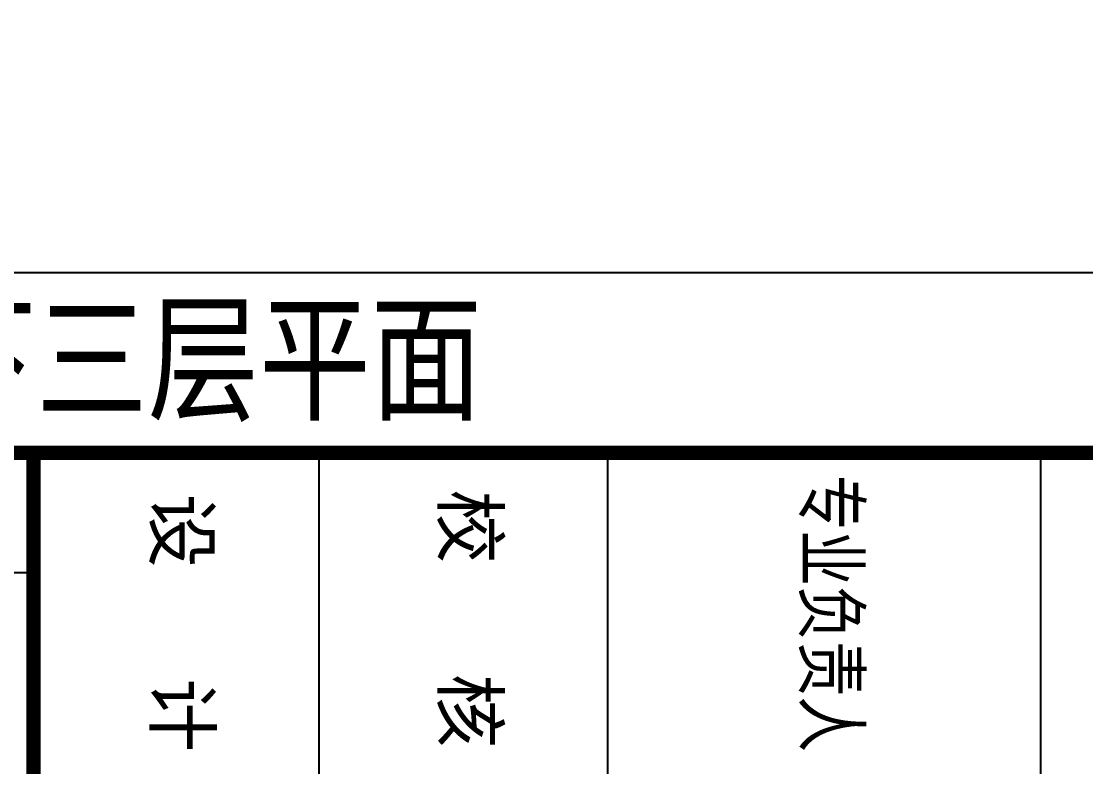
# Model space of a CAD drawing. Header units: millimetres. Extents: x 434053 to 1059003, y -2417481 to 936527.
# Drawn here: x 534281 to 537232, y -1954446 to -1952380 of the extents above; entities that cross this region are included whole.
import ezdxf

# ---------------------------------------------------------------- set-up
doc = ezdxf.new("R2010")
doc.units = ezdxf.units.MM
doc.header["$LTSCALE"] = 1000
doc.header["$MEASUREMENT"] = 0
for name, color, linetype in [('PUB_TEXT', 7, 'Continuous'), ('TITEXT', 7, 'Continuous'), ('TITLIN', 7, 'Continuous'), ('图框层', 3, 'Continuous')]:
    doc.layers.add(name, color=color, linetype=linetype)
doc.styles.add('TITXV', font='', dxfattribs={"width": 0.8})
doc.styles.add('宋体', font='', dxfattribs={"width": 0.8})
doc.styles.get('TITXV').set_extended_font_data('SimSun')
doc.styles.get('宋体').set_extended_font_data('SimSun')

# ---------------------------------------------------------------- blocks, each defined once
blk = doc.blocks.new('asdfgafg21GZ_LABEL2')
at = {"layer": 'TITLIN'}
for p, q in [((-65, 156.115), (0, 156.115)), ((-65, 132.115), (0, 132.115)), ((-65, 116.115), (0, 116.115)), ((-58.355, 100.293), (-58.355, 68.293))]:
    blk.add_line(p, q, dxfattribs=at)
at = {"layer": 'TITLIN', "const_width": 0.8}
for points in [[(-65, 224.115), (-65, 0)], [(-65, 100.293), (0, 100.293)]]:
    blk.add_lwpolyline(points, dxfattribs=at)
at = {"layer": 'TITEXT', "style": 'TITXV', "width": 0.75}
blk.add_text('专业负责人', height=3, dxfattribs=at).set_placement((-63.776, 143.043))
at = {"layer": 'TITEXT', "style": 'TITXV'}
for s, p in [('校   核', (-62.97, 122.996)), ('设   计', (-62.729, 107.035))]:
    blk.add_text(s, height=3, dxfattribs=at).set_placement(p)
blk = doc.blocks.new('asdfgafgA$C15443CC7')
at = {"layer": '图框层', "xscale": 150.0000000300889, "yscale": 150.0000000300889, "zscale": 150.0000000300889}
blk.add_blockref('asdfgafg21GZ_LABEL2', (208350, 1500), dxfattribs=at)
blk = doc.blocks.new('asdfadfsdhg')
at = {"xscale": 0.3333333333333333, "yscale": 0.3333333333333333, "zscale": 0.3333333333333333, "rotation": 270}
blk.add_blockref('asdfgafgA$C15443CC7', (0, 69950), dxfattribs=at)
blk = doc.blocks.new('adfgfsfgj')
blk.add_line((0, 500), (14325, 500))
blk.add_lwpolyline([(0, 14820), (14325, 14820), (14325, 0), (0, 0)], close=True)

msp = doc.modelspace()

# ---------------------------------------------------------------- block references
for name, p in [('asdfadfsdhg', (528800.9, -1957326.3)), ('adfgfsfgj', (529300.9, -1953576.3))]:
    msp.add_blockref(name, p)

# ---------------------------------------------------------------- texts
at = {"layer": 'PUB_TEXT', "color": 2, "style": '宋体', "width": 0.8}
msp.add_text('地下三层平面', height=283.23, dxfattribs=at).set_placement((533704.6, -1953456.5))

doc.saveas('drawing.dxf')
